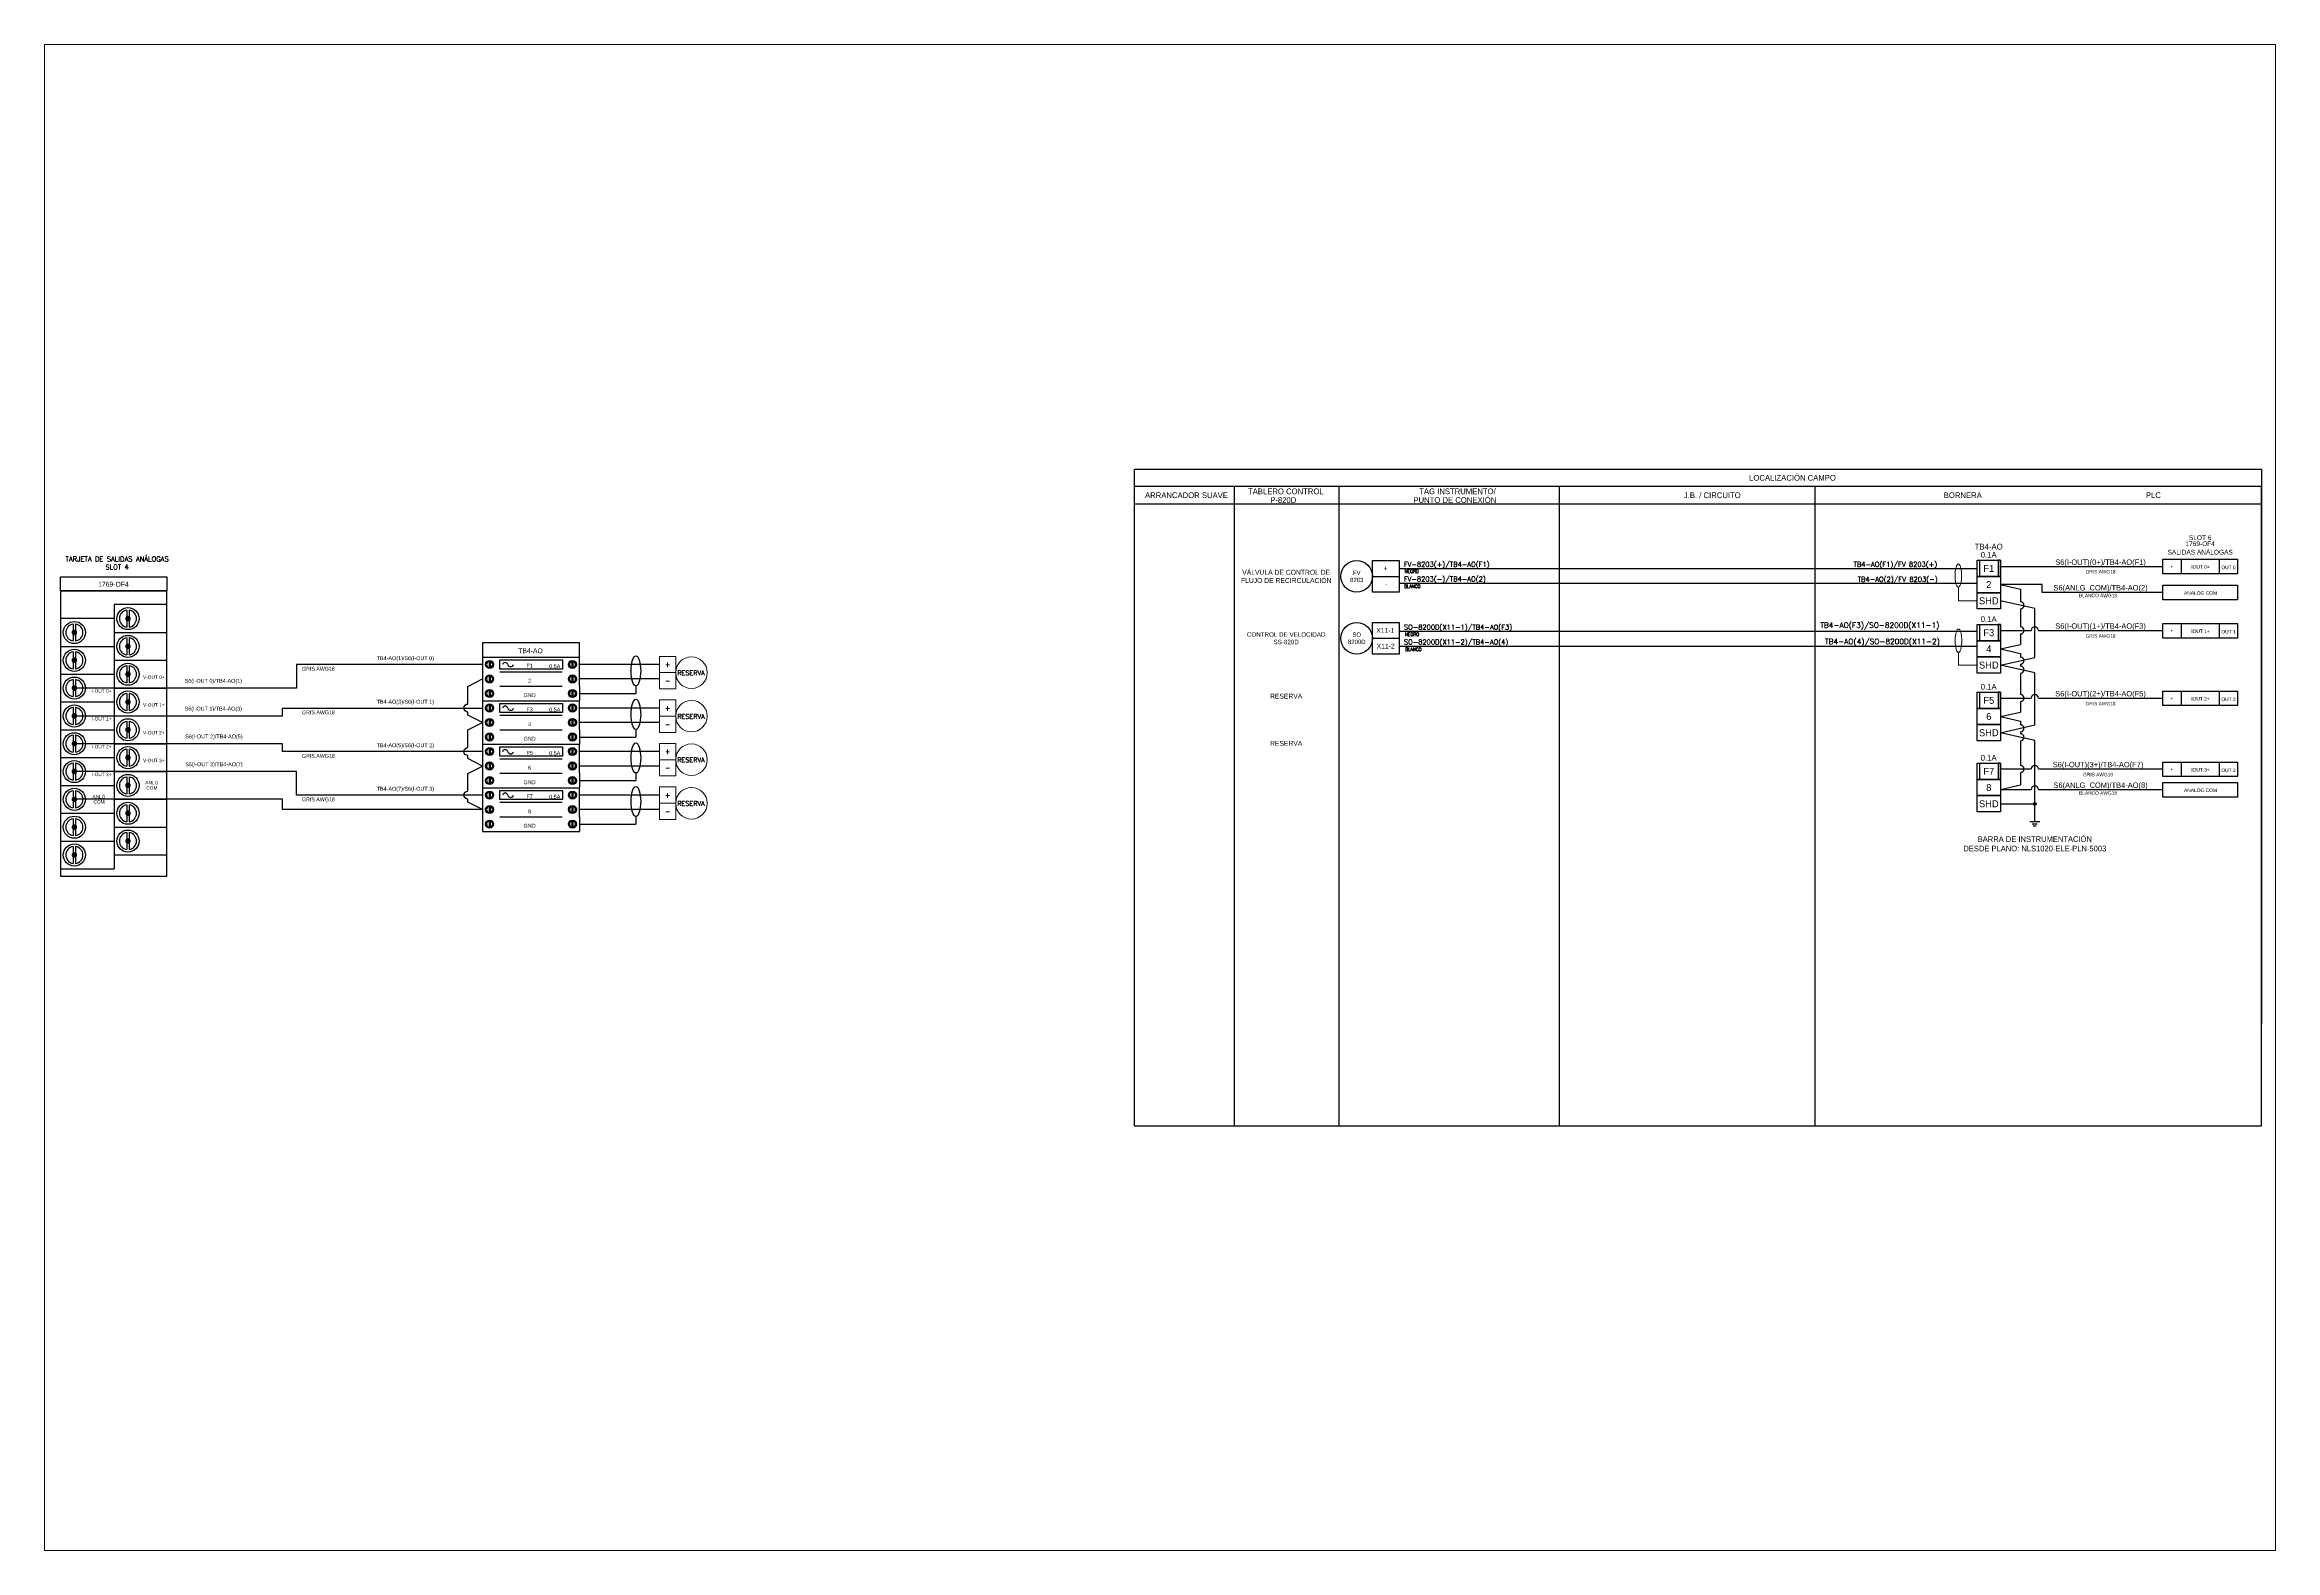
# Paper-space layout 'Layout1' of a CAD drawing. Extents: x 1.06 to 9.55, y 0.72 to 6.45.
# The model-space entities are those that its viewports show. They can reach past a viewport. Long polylines and large blocks are cut down to what shows.
import ezdxf
from ezdxf.enums import TextEntityAlignment as Align

# ---------------------------------------------------------------- set-up
doc = ezdxf.new("R2010")
doc.units = 0
doc.header["$LTSCALE"] = 0.1
doc.header["$MEASUREMENT"] = 0
doc.linetypes.add('ACAD_ISO03W100', pattern=[30, 12, -18])
doc.linetypes.add('HIDDEN', pattern=[0.375, 0.25, -0.125])
for name, color, linetype, lineweight in [('EL-cables', 7, 'Continuous', 20), ('EL-componentes', 7, 'Continuous', 25), ('EL-titulos 3', 7, 'Continuous', 20)]:
    doc.layers.add(name, color=color, linetype=linetype, lineweight=lineweight)
doc.styles.add('F1A', font='amir.shx')
doc.styles.add('ROMANS', font='romans.shx')

# ---------------------------------------------------------------- blocks, each defined once
blk = doc.blocks.new('1492-JDG3FB')
for p, q in [((-4.64, 0), (27.47, 0)), ((-4.64, 0), (-4.64, -4.82)), ((-4.64, -4.82), (-4.64, -9.63)), ((-2.48, -1.39), (-2.48, -3.44)), ((-2.48, -6.2), (-2.48, -8.25)), ((-2.18, -1.39), (-2.18, -3.44)), ((-2.18, -6.2), (-2.18, -8.25)), ((1.07, -4.82), (21.76, -4.82)), ((25.01, -1.39), (25.01, -3.44)), ((25.01, -6.2), (25.01, -8.25)), ((25.31, -1.39), (25.31, -3.44)), ((25.31, -6.2), (25.31, -8.25)), ((-4.64, -9.63), (-4.64, -14.45)), ((-4.64, -14.45), (27.47, -14.45)), ((-2.48, -11.02), (-2.48, -13.07)), ((-2.18, -11.02), (-2.18, -13.07)), ((1.07, -9.63), (21.76, -9.63)), ((25.01, -11.02), (25.01, -13.07)), ((25.31, -11.02), (25.31, -13.07)), ((27.47, -9.63), (27.47, -14.45))]:
    blk.add_line(p, q)
at = {"ltscale": 0.1}
blk.add_line((27.47, -9.63), (27.47, 0), dxfattribs=at)
blk.add_lwpolyline([(1.02, -0.89), (21.81, -0.89), (21.81, -3.93), (1.02, -3.93)], close=True, dxfattribs=at)
for centre in [(-2.33, -2.41), (-2.33, -7.22), (25.16, -2.41), (25.16, -7.22), (-2.33, -12.04), (25.16, -12.04)]:
    blk.add_circle(centre, 1.34)
for centre, start, end in [((-2.33, -2.41), 98.42964, 261.57036), ((-2.33, -7.22), 98.42964, 261.57036), ((-2.33, -2.41), 278.42964, 81.57036), ((-2.33, -7.22), 278.42964, 81.57036), ((25.16, -2.41), 98.42964, 261.57036), ((25.16, -7.22), 98.42964, 261.57036), ((25.16, -2.41), 278.42964, 81.57036), ((25.16, -7.22), 278.42964, 81.57036), ((-2.33, -12.04), 98.42964, 261.57036), ((-2.33, -12.04), 278.42964, 81.57036), ((25.16, -12.04), 98.42964, 261.57036), ((25.16, -12.04), 278.42964, 81.57036)]:
    blk.add_arc(centre, 1.03, start, end)
for centre, start, end in [((2.82, -2.73), 15.75826, 164.24174), ((4.67, -2.21), 195.75826, 344.24174)]:
    blk.add_arc(centre, 0.962, start, end, dxfattribs=at)
blk = doc.blocks.new('Instrumento 2')
at = {"color": 0}
for points in [[(-11.82, 6), (-11.82, -6), (-5.82, -6), (-5.82, 6), (-11.82, 6)], [(-5.82, 0), (-11.82, 0)], [(-5.82, 0), (-5.82, 6)]]:
    blk.add_lwpolyline(points, dxfattribs=at)
blk.add_circle((0, 0), 5.82, dxfattribs=at)
at = {"style": 'ROMANS', "width": 0.9}
for tag, p in [('ID1', (-8.82, 3)), ('ID2', (-8.82, -3))]:
    blk.add_attdef(tag, text='', height=2, dxfattribs=at).set_placement(p, align=Align.MIDDLE_CENTER)
blk = doc.blocks.new('A$C32D26C6C')
for p, q in [((0, 116.17), (0, 0)), ((0, 116.17), (43.3, 116.17)), ((21.8, 110.52), (21.8, 3.02)), ((43.3, 110.52), (21.8, 110.52)), ((43.3, 0), (43.3, 116.17)), ((43.3, 0), (43.3, 116.17)), ((21.8, 104.86), (0, 104.86)), ((5.12, 102.66), (5.12, 95.73)), ((6.15, 102.66), (6.15, 95.73)), ((26.92, 108.32), (26.92, 101.39)), ((27.94, 108.32), (27.94, 101.39)), ((5.12, 91.35), (5.12, 84.42)), ((6.15, 91.35), (6.15, 84.42)), ((26.92, 97), (26.92, 90.08)), ((27.94, 97), (27.94, 90.08)), ((26.92, 85.69), (26.92, 78.76)), ((27.94, 85.69), (27.94, 78.76)), ((5.12, 80.03), (5.12, 73.1)), ((6.15, 80.03), (6.15, 73.1)), ((26.92, 74.37), (26.92, 67.45)), ((27.94, 74.37), (27.94, 67.45)), ((5.12, 68.72), (5.12, 61.79)), ((6.15, 68.72), (6.15, 61.79)), ((5.12, 57.4), (5.12, 50.47)), ((6.15, 57.4), (6.15, 50.47)), ((26.92, 63.06), (26.92, 56.13)), ((27.94, 63.06), (27.94, 56.13)), ((5.12, 46.09), (5.12, 39.16)), ((6.15, 46.09), (6.15, 39.16)), ((26.92, 51.74), (26.92, 44.82)), ((27.94, 51.74), (27.94, 44.82)), ((26.92, 40.43), (26.92, 33.5)), ((27.94, 40.43), (27.94, 33.5)), ((5.12, 34.77), (5.12, 27.84)), ((6.15, 34.77), (6.15, 27.84)), ((26.92, 29.11), (26.92, 22.18)), ((27.94, 29.11), (27.94, 22.18)), ((5.12, 23.45), (5.12, 16.53)), ((6.15, 23.45), (6.15, 16.53)), ((5.12, 12.14), (5.12, 5.21)), ((6.15, 12.14), (6.15, 5.21)), ((26.92, 17.8), (26.92, 10.87)), ((27.94, 17.8), (27.94, 10.87))]:
    blk.add_line(p, q)
blk.add_lwpolyline([(43.3, 116.17), (0, 116.17), (0, 121.83), (43.3, 121.83)], close=True)
at = {"const_width": 1.13, "flags": 128}
for points in [[(5.07, 99.18, 1), (6.2, 99.18, 1)], [(26.87, 104.84, 1), (28, 104.84, 1)], [(26.87, 93.54, 1), (28, 93.54, 1)], [(5.07, 87.89, 1), (6.2, 87.89, 1)], [(26.87, 82.23, 1), (28, 82.23, 1)], [(5.07, 76.57, 1), (6.2, 76.57, 1)], [(5.07, 65.26, 1), (6.2, 65.26, 1)], [(26.87, 70.91, 1), (28, 70.91, 1)], [(5.07, 53.94, 1), (6.2, 53.94, 1)], [(26.87, 59.6, 1), (28, 59.6, 1)], [(26.87, 48.28, 1), (28, 48.28, 1)], [(5.07, 42.62, 1), (6.2, 42.62, 1)], [(26.87, 36.97, 1), (28, 36.97, 1)], [(5.07, 31.31, 1), (6.2, 31.31, 1)], [(5.07, 19.99, 1), (6.2, 19.99, 1)], [(26.87, 25.65, 1), (28, 25.65, 1)], [(5.07, 8.68, 1), (6.2, 8.68, 1)], [(26.87, 14.34, 1), (28, 14.34, 1)]]:
    blk.add_lwpolyline(points, format="xyb", close=True, dxfattribs=at)
at = {"flags": 128}
for points in [[(0, 93.54), (21.8, 93.54)], [(21.8, 99.2), (43.3, 99.2)], [(0, 82.23), (21.8, 82.23)], [(21.8, 87.89), (43.3, 87.89)], [(21.8, 76.57), (43.3, 76.57)], [(0, 70.91), (21.8, 70.91)], [(21.8, 65.26), (43.3, 65.26)], [(0, 59.6), (21.8, 59.6)], [(0, 48.28), (21.8, 48.28)], [(21.8, 53.94), (43.3, 53.94)], [(0, 36.97), (21.8, 36.97)], [(21.8, 42.62), (43.3, 42.62)], [(21.8, 31.31), (43.3, 31.31)], [(0, 25.65), (21.8, 25.65)], [(21.8, 19.99), (43.3, 19.99)], [(0, 14.33), (21.8, 14.33)], [(0, 3.02), (21.8, 3.02)], [(21.8, 8.68), (43.3, 8.68)], [(0, 0), (43.3, 0)]]:
    blk.add_lwpolyline(points, dxfattribs=at)
for centre in [(27.43, 104.84), (5.64, 99.18), (5.64, 87.86), (27.43, 93.52), (27.43, 82.21), (5.64, 76.55), (27.43, 70.89), (5.64, 65.23), (27.43, 59.58), (5.64, 53.92), (5.64, 42.6), (27.43, 48.26), (27.43, 36.94), (5.64, 31.29), (27.43, 25.63), (5.64, 19.97), (27.43, 14.31), (5.64, 8.66)]:
    blk.add_circle(centre, 4.5)
for centre, start, end in [((5.64, 99.18), 98.42964, 261.57036), ((5.64, 99.18), 278.42964, 81.57036), ((27.43, 104.84), 98.42964, 261.57036), ((27.43, 104.84), 278.42964, 81.57036), ((5.64, 87.86), 98.42964, 261.57036), ((5.64, 87.86), 278.42964, 81.57036), ((27.43, 93.52), 98.42964, 261.57036), ((27.43, 93.52), 278.42964, 81.57036), ((27.43, 82.21), 98.42964, 261.57036), ((27.43, 82.21), 278.42964, 81.57036), ((5.64, 76.55), 98.42964, 261.57036), ((5.64, 76.55), 278.42964, 81.57036), ((27.43, 70.89), 98.42964, 261.57036), ((27.43, 70.89), 278.42964, 81.57036), ((5.64, 65.23), 98.42964, 261.57036), ((5.64, 65.23), 278.42964, 81.57036), ((5.64, 53.92), 98.42964, 261.57036), ((5.64, 53.92), 278.42964, 81.57036), ((27.43, 59.58), 98.42964, 261.57036), ((27.43, 59.58), 278.42964, 81.57036), ((5.64, 42.6), 98.42964, 261.57036), ((5.64, 42.6), 278.42964, 81.57036), ((27.43, 48.26), 98.42964, 261.57036), ((27.43, 48.26), 278.42964, 81.57036), ((27.43, 36.94), 98.42964, 261.57036), ((27.43, 36.94), 278.42964, 81.57036), ((5.64, 31.29), 98.42964, 261.57036), ((5.64, 31.29), 278.42964, 81.57036), ((27.43, 25.63), 98.42964, 261.57036), ((27.43, 25.63), 278.42964, 81.57036), ((5.64, 19.97), 98.42964, 261.57036), ((5.64, 19.97), 278.42964, 81.57036), ((5.64, 8.66), 98.42964, 261.57036), ((5.64, 8.66), 278.42964, 81.57036), ((27.43, 14.31), 98.42964, 261.57036), ((27.43, 14.31), 278.42964, 81.57036)]:
    blk.add_arc(centre, 3.48, start, end)
at = {"layer": 'EL-titulos 3', "style": 'F1A'}
blk.add_text('1769-OF4', height=2, dxfattribs=at).set_placement((21.54, 117.82), align=Align.CENTER)
for s, p in [('V-OUT 0+', (37.95, 81.05)), ('I-OUT 0+', (16.7, 75.37)), ('I-OUT 1+', (16.7, 64.06)), ('V-OUT 1+', (37.95, 69.74)), ('V-OUT 2+', (37.95, 58.42)), ('I-OUT 2+', (16.7, 52.74)), ('V-OUT 3+', (37.95, 47.11)), ('I-OUT 3+', (16.7, 41.43)), ('ANLG', (37.14, 38.08)), ('COM', (37.17, 35.96)), ('ANLG', (15.64, 32.42)), ('COM', (15.67, 30.3))]:
    blk.add_text(s, height=1.4, dxfattribs=at).set_placement(p, align=Align.MIDDLE_CENTER)

msp = doc.modelspace()

# ---------------------------------------------------------------- hatches: boundary and pattern name
at = {"ltscale": 0.1}
h = msp.add_hatch(color=256, dxfattribs=at)
h.dxf.hatch_style = 1
edge = h.paths.add_edge_path()
edge.add_arc((3853.15, 313.31), 0.545, 0, 360)

# ---------------------------------------------------------------- linework, layer by layer
at = {"lineweight": 25}
for p, q in [((3486.86, 449.49), (3945.39, 449.49)), ((3486.86, 182.21), (3486.86, 449.49)), ((3945.39, 449.49), (3945.39, 223.65)), ((3945.39, 442.4), (3486.86, 442.4)), ((3527.59, 182.21), (3527.59, 442.4)), ((3569.99, 442.4), (3569.99, 182.21)), ((3659.81, 182.21), (3659.81, 442.4)), ((3763.69, 442.4), (3763.69, 182.21)), ((3945.39, 435.3), (3945.39, 442.4)), ((3486.86, 435.3), (3945.39, 435.3)), ((3945.39, 182.21), (3945.39, 435.3)), ((3594.57, 412.26), (3594.57, 399.39)), ((3839.23, 409.85), (3905.26, 409.85)), ((3912.71, 412.8), (3912.71, 406.9)), ((3928.15, 412.8), (3928.15, 406.9)), ((3839.23, 402.48), (3847.3, 400.65)), ((3853.15, 392.74), (3839.23, 395.89)), ((3853.15, 372.88), (3853.15, 392.74)), ((3594.57, 387.08), (3594.57, 374.21)), ((3839.23, 383.84), (3844.75, 383.84)), ((3844.75, 383.84), (3851.71, 383.84)), ((3854.59, 383.84), (3855.63, 383.84)), ((3855.63, 383.84), (3905.26, 383.84)), ((3912.71, 386.65), (3912.71, 380.75)), ((3928.15, 386.65), (3928.15, 380.75)), ((3839.23, 376.33), (3847.3, 378.15)), ((3839.23, 376.33), (3847.3, 374.5)), ((3839.23, 369.73), (3853.15, 372.88)), ((3853.15, 366.58), (3839.23, 369.73)), ((3853.15, 345.36), (3853.15, 366.58)), ((3839.23, 356.32), (3844.75, 356.32)), ((3844.75, 356.32), (3851.71, 356.32)), ((3854.59, 356.32), (3855.63, 356.32)), ((3855.63, 356.32), (3905.26, 356.32)), ((3912.71, 359.13), (3912.71, 353.23)), ((3928.15, 359.13), (3928.15, 353.23)), ((3839.23, 348.8), (3847.3, 350.63)), ((3839.23, 348.8), (3847.3, 346.97)), ((3839.23, 342.21), (3853.15, 345.36)), ((3853.15, 339.06), (3839.23, 342.21)), ((3853.15, 306.07), (3853.15, 339.06)), ((3839.23, 327.46), (3844.75, 327.46)), ((3844.75, 327.46), (3851.71, 327.46)), ((3854.59, 327.46), (3855.63, 327.46)), ((3855.63, 327.46), (3905.26, 327.46)), ((3912.71, 330.27), (3912.71, 324.36)), ((3928.15, 330.27), (3928.15, 324.36)), ((3839.23, 319.11), (3847.3, 320.94)), ((3839.23, 319.11), (3844.75, 319.11)), ((3844.75, 319.11), (3851.71, 319.11)), ((3854.59, 319.11), (3855.63, 319.11)), ((3855.63, 319.11), (3905.26, 319.11)), ((3839.23, 313.31), (3853.15, 313.31)), ((3851.13, 306.07), (3855.17, 306.07)), ((3852.14, 305.2), (3854.16, 305.2)), ((3852.54, 304.33), (3853.75, 304.33)), ((3486.86, 182.21), (3945.39, 182.21))]:
    msp.add_line(p, q, dxfattribs=at)
at = {"lineweight": 25, "ltscale": 0.1}
for p, q in [((3594.57, 409.07), (3829.66, 409.07)), ((3594.57, 403.03), (3829.66, 403.03)), ((3594.57, 383.47), (3829.66, 383.47)), ((3594.57, 377.43), (3829.66, 377.43))]:
    msp.add_line(p, q, dxfattribs=at)
at = {"ltscale": 0.1}
for p, q in [((3847.3, 400.65), (3847.3, 395.5)), ((3847.3, 392.62), (3847.3, 385.28)), ((3847.3, 382.4), (3847.3, 378.15)), ((3847.3, 374.5), (3847.3, 373)), ((3847.3, 370.12), (3847.3, 369.34)), ((3847.3, 366.47), (3847.3, 357.76)), ((3847.3, 354.88), (3847.3, 350.63)), ((3847.3, 346.97), (3847.3, 345.47)), ((3847.3, 342.6), (3847.3, 341.82)), ((3847.3, 338.96), (3847.3, 328.89)), ((3847.3, 326.02), (3847.3, 320.94))]:
    msp.add_line(p, q, dxfattribs=at)
at = {"lineweight": 25}
for points in [[(3583.75, 412.26), (3594.57, 412.26)], [(3594.57, 399.39), (3583.75, 399.39), (3583.75, 412.26)], [(3583.75, 405.82), (3594.57, 405.82)], [(3583.75, 387.08), (3594.57, 387.08)], [(3594.57, 374.21), (3583.75, 374.21), (3583.75, 387.08)], [(3583.75, 380.65), (3594.57, 380.65)]]:
    msp.add_lwpolyline(points, dxfattribs=at)
for points in [[(3830.59, 405.78), (3829.66, 405.78), (3829.66, 412.37), (3830.59, 412.37)], [(3829.66, 412.37), (3839.23, 412.37), (3839.23, 405.78), (3829.66, 405.78)], [(3838.3, 405.78), (3839.23, 405.78), (3839.23, 412.37), (3838.3, 412.37)], [(3905.26, 412.8), (3935.61, 412.8), (3935.61, 406.9), (3905.26, 406.9)], [(3829.66, 405.78), (3839.23, 405.78), (3839.23, 399.18), (3829.66, 399.18)], [(3905.26, 402.23), (3935.61, 402.23), (3935.61, 396.32), (3905.26, 396.32)], [(3829.66, 399.18), (3839.23, 399.18), (3839.23, 392.59), (3829.66, 392.59)], [(3830.59, 379.62), (3829.66, 379.62), (3829.66, 386.22), (3830.59, 386.22)], [(3829.66, 386.22), (3839.23, 386.22), (3839.23, 379.62), (3829.66, 379.62)], [(3838.3, 379.62), (3839.23, 379.62), (3839.23, 386.22), (3838.3, 386.22)], [(3905.26, 386.65), (3935.61, 386.65), (3935.61, 380.75), (3905.26, 380.75)], [(3829.66, 379.62), (3839.23, 379.62), (3839.23, 373.03), (3829.66, 373.03)], [(3829.66, 373.03), (3839.23, 373.03), (3839.23, 366.44), (3829.66, 366.44)], [(3830.59, 352.1), (3829.66, 352.1), (3829.66, 358.69), (3830.59, 358.69)], [(3829.66, 358.69), (3839.23, 358.69), (3839.23, 352.1), (3829.66, 352.1)], [(3838.3, 352.1), (3839.23, 352.1), (3839.23, 358.69), (3838.3, 358.69)], [(3905.26, 359.13), (3935.61, 359.13), (3935.61, 353.23), (3905.26, 353.23)], [(3829.66, 352.1), (3839.23, 352.1), (3839.23, 345.5), (3829.66, 345.5)], [(3829.66, 345.5), (3839.23, 345.5), (3839.23, 338.91), (3829.66, 338.91)], [(3830.59, 323.2), (3829.66, 323.2), (3829.66, 329.79), (3830.59, 329.79)], [(3829.66, 329.79), (3839.23, 329.79), (3839.23, 323.2), (3829.66, 323.2)], [(3838.3, 323.2), (3839.23, 323.2), (3839.23, 329.79), (3838.3, 329.79)], [(3905.26, 330.27), (3935.61, 330.27), (3935.61, 324.36), (3905.26, 324.36)], [(3829.66, 323.2), (3839.23, 323.2), (3839.23, 316.61), (3829.66, 316.61)], [(3905.26, 321.92), (3935.61, 321.92), (3935.61, 316.02), (3905.26, 316.02)], [(3829.66, 316.61), (3839.23, 316.61), (3839.23, 310.01), (3829.66, 310.01)]]:
    msp.add_lwpolyline(points, close=True, dxfattribs=at)
at = {"linetype": 'ACAD_ISO03W100', "lineweight": 5}
msp.add_lwpolyline([(3829.66, 395.82), (3822.04, 395.82), (3822.04, 401.43)], dxfattribs=at)
at = {"ltscale": 0.1}
msp.add_lwpolyline([(3905.26, 399.28), (3856.2, 399.28), (3856.2, 402.48), (3839.23, 402.48)], dxfattribs=at)
at = {"linetype": 'HIDDEN', "lineweight": 5, "ltscale": 88}
msp.add_lwpolyline([(3829.66, 369.66), (3822.09, 369.66), (3822.09, 374.88)], dxfattribs=at)
at = {"lineweight": 25}
for centre in [(3577.31, 405.82), (3577.31, 380.65)]:
    msp.add_circle(centre, 6.43, dxfattribs=at)
at = {"ltscale": 0.1}
msp.add_circle((3853.15, 313.31), 0.545, dxfattribs=at)
at = {"lineweight": 25}
for centre, start, end in [((3847.3, 394.06), 270, 90), ((3847.3, 383.84), 270, 90), ((3853.15, 383.84), 0, 180), ((3847.3, 371.56), 270, 90), ((3847.3, 367.91), 270, 90), ((3847.3, 356.32), 270, 90), ((3853.15, 356.32), 0, 180), ((3847.3, 344.03), 270, 90), ((3847.3, 340.38), 270, 90), ((3847.3, 327.46), 270, 90), ((3853.15, 327.46), 0, 180), ((3853.15, 319.11), 0, 180)]:
    msp.add_arc(centre, 1.44, start, end, dxfattribs=at)
at = {"linetype": 'ACAD_ISO03W100', "lineweight": 5}
msp.add_ellipse((3822.04, 406.15), major_axis=(0, -4.72), ratio=0.281569, dxfattribs=at)
at = {"linetype": 'HIDDEN', "lineweight": 5, "ltscale": 88}
msp.add_ellipse((3822.09, 379.64), major_axis=(0, -4.76), ratio=0.281569, dxfattribs=at)
at = {"layer": 'EL-cables', "lineweight": 25}
for p, q in [((3293.63, 369.98), (3261.09, 369.98)), ((3293.63, 364.08), (3261.09, 364.08)), ((3261.09, 358.18), (3284.06, 358.18)), ((3284.06, 361.25), (3284.06, 358.18)), ((3293.63, 352.26), (3261.09, 352.26)), ((3293.63, 346.37), (3261.09, 346.37)), ((3261.09, 340.47), (3284.06, 340.47)), ((3284.06, 343.54), (3284.06, 340.47)), ((3293.63, 334.55), (3261.09, 334.55)), ((3293.63, 328.65), (3261.09, 328.65)), ((3261.09, 322.75), (3284.06, 322.75)), ((3284.06, 325.82), (3284.06, 322.75)), ((3293.63, 316.84), (3261.09, 316.84)), ((3293.63, 310.94), (3261.09, 310.94)), ((3261.09, 305.04), (3284.06, 305.04)), ((3284.06, 308.11), (3284.06, 305.04))]:
    msp.add_line(p, q, dxfattribs=at)
for points in [[(3146.01, 369.98), (3146.01, 360.38), (3055.63, 360.38)], [(3221.73, 369.98), (3146.01, 369.98)], [(3055.63, 349.06), (3140.35, 349.06), (3140.35, 352.26), (3221.73, 352.26)], [(3221.73, 334.55), (3140.35, 334.55), (3140.35, 337.75), (3055.63, 337.75)], [(3221.73, 316.84), (3146, 316.84), (3146, 326.43), (3055.63, 326.43)], [(3221.73, 310.94), (3140.35, 310.94), (3140.35, 315.12), (3055.63, 315.12)]]:
    msp.add_lwpolyline(points, dxfattribs=at)
for points in [[(3221.73, 346.37), (3215.73, 349.4), (3215.73, 350.62, -1), (3215.73, 353.9), (3215.73, 361.05), (3221.73, 364.08)], [(3221.73, 328.65), (3215.73, 331.68), (3215.73, 332.91, -1), (3215.73, 336.19), (3215.73, 343.34), (3221.73, 346.37)], [(3221.73, 310.94), (3215.73, 313.97), (3215.73, 315.2, -1), (3215.73, 318.48), (3215.73, 325.62), (3221.73, 328.65)]]:
    msp.add_lwpolyline(points, format="xyb", dxfattribs=at)
for centre in [(3284.06, 367.38), (3284.06, 349.67), (3284.06, 331.96), (3284.06, 314.24)]:
    msp.add_ellipse(centre, major_axis=(0, -6.13), ratio=0.318121, dxfattribs=at)
at = {"layer": 'EL-componentes', "lineweight": 25}
msp.add_lwpolyline([(3221.73, 378.84), (3221.73, 372.94), (3261.09, 372.94), (3261.09, 378.84), (3221.73, 378.84), (3221.73, 378.84)], dxfattribs=at)
at = {"layer": 'EL-titulos 3', "lineweight": 25}
msp.add_lwpolyline([(3221.73, 355.63), (3221.73, 319.39)], dxfattribs=at)

# ---------------------------------------------------------------- block references
at = {"layer": 'EL-componentes', "lineweight": 25}
msp.add_blockref('A$C32D26C6C', (3050, 283.81), dxfattribs=at)
at = {"layer": 'EL-componentes', "lineweight": 25, "xscale": 1.225903495809632, "yscale": 1.225903495809632, "zscale": 1.225903495809632}
for p in [(3227.41, 372.94), (3227.41, 355.22), (3227.41, 337.51), (3227.41, 319.8)]:
    msp.add_blockref('1492-JDG3FB', p, dxfattribs=at)
at = {"layer": 'EL-titulos 3', "lineweight": 25, "xscale": 1.103464544741494, "yscale": 1.103464544741494, "zscale": 1.103464544741494}
for p in [(3306.68, 366.67), (3306.68, 348.95), (3306.68, 331.24), (3306.68, 313.52)]:
    msp.add_blockref('Instrumento 2', p, dxfattribs=at).add_auto_attribs({'ID1': '+', 'ID2': '-'})

# ---------------------------------------------------------------- texts
at = {"lineweight": 25, "style": 'F1A'}
for s, height, p in [('LOCALIZACIÓN CAMPO', 2.34, (3754.58, 445.95)), ('ARRANCADOR SUAVE', 2.34, (3508.05, 438.85)), ('TABLERO CONTROL', 2.34, (3548.46, 440.44)), ('P-820D', 2.34, (3547.41, 436.89)), ('PUNTO DE CONEXIÓN', 2.34, (3617.23, 436.89)), ('TAG INSTRUMENTO/', 2.34, (3618.28, 440.44)), ('J.B. / CIRCUITO', 2.34, (3721.95, 438.85)), ('BORNERA', 2.34, (3823.85, 438.85)), ('PLC', 2.34, (3901.38, 438.85)), ('1769-OF4', 1.918, (3920.43, 419.13)), ('SLOT 6', 1.918, (3920.43, 421.57)), ('+', 2, (3588.94, 409.04)), ('F1', 2.833, (3834.44, 409.07)), ('SALIDAS ANÁLOGAS', 1.9179, (3920.43, 415.69)), ('+', 1.42, (3908.85, 409.82)), ('IOUT 0+', 1.417, (3920.56, 409.67)), ('OUT 0', 1.417, (3931.93, 409.46)), ('-', 2, (3589.09, 402.6)), ('2', 2.83, (3834.44, 402.48)), ('ANALOG COM', 1.43, (3920.56, 399.09)), ('SHD', 2.833, (3834.44, 395.89)), ('X11-1', 2, (3588.94, 383.86)), ('F3', 2.833, (3834.44, 382.92)), ('+', 1.42, (3908.85, 383.67)), ('IOUT 1+', 1.417, (3920.56, 383.52)), ('OUT 1', 1.417, (3931.93, 383.31)), ('X11-2', 2, (3589.09, 377.43)), ('4', 2.83, (3834.44, 376.33)), ('SHD', 2.833, (3834.44, 369.73)), ('F5', 2.833, (3834.44, 355.39)), ('+', 1.42, (3908.85, 356.14)), ('IOUT 2+', 1.417, (3920.56, 356)), ('OUT 2', 1.417, (3931.93, 355.79)), ('6', 2.83, (3834.44, 348.8)), ('SHD', 2.833, (3834.44, 342.21)), ('F7', 2.833, (3834.44, 326.5)), ('+', 1.42, (3908.85, 327.42)), ('IOUT 3+', 1.417, (3920.56, 327.13)), ('OUT 3', 1.417, (3931.93, 326.92)), ('8', 2.83, (3834.44, 319.9)), ('ANALOG COM', 1.43, (3920.56, 318.79)), ('SHD', 2.833, (3834.44, 313.31))]:
    msp.add_text(s, height=height, dxfattribs=at).set_placement(p, align=Align.MIDDLE_CENTER)
for s, height, p in [('TB4-AO', 2.361, (3834.39, 416.75)), ('0.1A', 2.361, (3834.39, 413.42)), ('GRIS AWG18', 1.417, (3879.89, 407.02)), ('BLANCO AWG18', 1.4167, (3878.87, 397.35)), ('0.1A', 2.361, (3834.39, 387.27)), ('GRIS AWG18', 1.417, (3879.89, 380.87)), ('0.1A', 2.361, (3834.39, 359.74)), ('GRIS AWG18', 1.417, (3879.89, 353.35)), ('0.1A', 2.361, (3834.39, 330.85)), ('BLANCO AWG18', 1.4167, (3878.87, 316.99)), ('GRIS AWG18', 1.417, (3878.87, 324.48))]:
    msp.add_text(s, height=height, dxfattribs=at).set_placement(p, align=Align.CENTER)
at = {"lineweight": 25, "style": 'ROMANS'}
for s, height, p in [('FV-8203(+)/TB4-AO(F1)', 2, (3596.48, 409.73)), ('TB4-AO(F1)/FV 8203(+)', 2, (3779.41, 409.74)), ('FV-8203(-)/TB4-AO(2)', 2, (3596.48, 403.75)), ('TB4-AO(2)/FV 8203(-)', 2, (3781.12, 403.67)), ('SO-8200D(X11-1)/TB4-AO(F3)', 2, (3596.48, 384.17)), ('TB4-AO(F3)/SO-8200D(X11-1)', 2.2, (3765.86, 384.87)), ('SO-8200D(X11-2)/TB4-AO(4)', 2, (3596.48, 378.13)), ('TB4-AO(4)/SO-8200D(X11-2)', 2.2, (3767.77, 378.22))]:
    msp.add_text(s, height=height, dxfattribs=at).set_placement(p)
at = {"lineweight": 25, "style": 'ROMANS', "width": 0.9}
for s, p in [('NEGRO', (3602.52, 407.19)), ('BLANCO', (3603.25, 401.08)), ('NEGRO', (3602.71, 381.57)), ('BLANCO', (3603.69, 375.46))]:
    msp.add_text(s, height=1.417, dxfattribs=at).set_placement(p, align=Align.RIGHT)
at = {"lineweight": 25, "style": 'F1A'}
for s, p in [('S6(I-OUT)(0+)/TB4-AO(F1)', (3879.89, 409.86)), ('S6(ANLG_COM)/TB4-AO(2)', (3879.9, 399.45)), ('S6(I-OUT)(1+)/TB4-AO(F3)', (3879.89, 383.86)), ('S6(I-OUT)(2+)/TB4-AO(F5)', (3879.89, 356.34)), ('S6(I-OUT)(3+)/TB4-AO(F7)', (3878.87, 327.48)), ('S6(ANLG_COM)/TB4-AO(8)', (3879.9, 319.09))]:
    msp.add_text(s, height=2.2, dxfattribs=at).set_placement(p, align=Align.BOTTOM_CENTER)
at = {"lineweight": 25, "ltscale": 0.1, "attachment_point": 5, "style": 'F1A'}
for s, insert, char_height, width in [('{\\W0.9;VÁLVULA DE CONTROL DE FLUJO DE RECIRCULACIÓN}', (3548.61, 405.82), 2, 34.9616), ('{\\fAller|b0|i0|c0|p0;\\H0.91667x;FV\\P8203}', (3577.31, 405.82), 1.9179, 15.4626), ('{\\fAller|b0|i0|c0|p0;\\H0.91667x;CONTROL DE VELOCIDAD SS-820D}', (3548.61, 380.65), 2, 34.9616), ('{\\fAller|b0|i0|c0|p0;\\H0.91667x;SO\\P8200D}', (3577.31, 380.65), 1.9179, 15.4626), ('{\\W0.9;RESERVA}', (3548.61, 357.1), 2, 34.9616), ('{\\W0.9;RESERVA}', (3548.61, 337.87), 2, 34.9616), ('BARRA DE INSTRUMENTACIÓN\\PDESDE PLANO: NLS1020-ELE-PLN-5003 ', (3853.15, 296.99), 2.2998, 67.4948)]:
    msp.add_mtext(s, dxfattribs=dict(at, insert=insert, char_height=char_height, width=width))
at = {"layer": 'EL-titulos 3', "lineweight": 25, "style": 'F1A'}
for s, p in [('TB4-AO(1)/S6(I-OUT 0)', (3178.61, 371.74)), ('TB4-AO(3)/S6(I-OUT 1)', (3178.61, 354.02)), ('TB4-AO(5)/S6(I-OUT 2)', (3178.61, 336.32)), ('TB4-AO(7)/S6(I-OUT 3)', (3178.61, 318.6))]:
    msp.add_text(s, height=1.6, dxfattribs=at).set_placement(p)
at = {"layer": 'EL-titulos 3', "lineweight": 25}
for s, height, style, p in [('TB4-AO', 2, 'F1A', (3241.2, 374.57)), ('F1', 1.6, 'F1A', (3240.83, 368.65)), ('2', 1.6, 'F1A', (3240.83, 362.6)), ('0.5A', 1.6, 'F1A', (3251.07, 368.5)), ('RESERVA', 1.926, 'ROMANS', (3306.49, 365.6)), ('GND', 1.6, 'F1A', (3240.83, 356.69)), ('F3', 1.6, 'F1A', (3240.83, 350.94)), ('4', 1.6, 'F1A', (3240.83, 344.89)), ('0.5A', 1.6, 'F1A', (3251.07, 350.79)), ('RESERVA', 1.926, 'ROMANS', (3306.49, 347.89)), ('GND', 1.6, 'F1A', (3240.83, 338.98)), ('F5', 1.6, 'F1A', (3240.83, 333.23)), ('6', 1.6, 'F1A', (3240.83, 327.17)), ('0.5A', 1.6, 'F1A', (3251.07, 333.08)), ('RESERVA', 1.926, 'ROMANS', (3306.49, 330.17)), ('GND', 1.6, 'F1A', (3240.83, 321.27)), ('F7', 1.6, 'F1A', (3240.83, 315.51)), ('8', 1.6, 'F1A', (3240.83, 309.46)), ('0.5A', 1.6, 'F1A', (3251.07, 315.36)), ('RESERVA', 1.926, 'ROMANS', (3306.49, 312.46)), ('GND', 1.6, 'F1A', (3240.83, 303.55))]:
    msp.add_text(s, height=height, dxfattribs=dict(at, style=style)).set_placement(p, align=Align.CENTER)
at = {"layer": 'EL-titulos 3', "lineweight": 25, "style": 'F1A'}
for s, p in [('S6(I-OUT 0)/TB4-AO(1)', (3112.16, 363.33)), ('S6(I-OUT 1)/TB4-AO(3)', (3112.16, 352.01)), ('S6(I-OUT 2)/TB4-AO(5)', (3112.4, 340.7)), ('S6(I-OUT 3)/TB4-AO(7)', (3112.41, 329.38))]:
    msp.add_text(s, height=1.6, dxfattribs=at).set_placement(p, align=Align.MIDDLE_CENTER)
at = {"layer": 'EL-titulos 3', "lineweight": 25, "style": 'F1A', "width": 0.8}
for p in [(3148.24, 367.43), (3148.24, 349.72), (3148.24, 332), (3148.24, 314.29)]:
    msp.add_text('GRIS AWG18', height=1.6, dxfattribs=at).set_placement(p)
at = {"layer": 'EL-titulos 3', "lineweight": 25, "insert": (3073.01, 411.27), "char_height": 2, "attachment_point": 5, "style": 'ROMANS'}
msp.add_mtext_dynamic_manual_height_columns('TARJETA DE SALIDAS ANÁLOGAS\\PSLOT 4', width=61.6343, gutter_width=12.5, heights=[0], dxfattribs=at)

psp = doc.layouts.get("Layout1")

# ---------------------------------------------------------------- viewports
at = {"layer": '0', "ltscale": 0.1, "view_target_point": (4925.7378, -1971.9662)}
psp.add_viewport(center=(5.3031, 3.5807), size=(8.485, 5.729134), view_center_point=(-1428.4696, 2287.8185), view_height=612.739428, dxfattribs=at)

doc.saveas('drawing.dxf')
